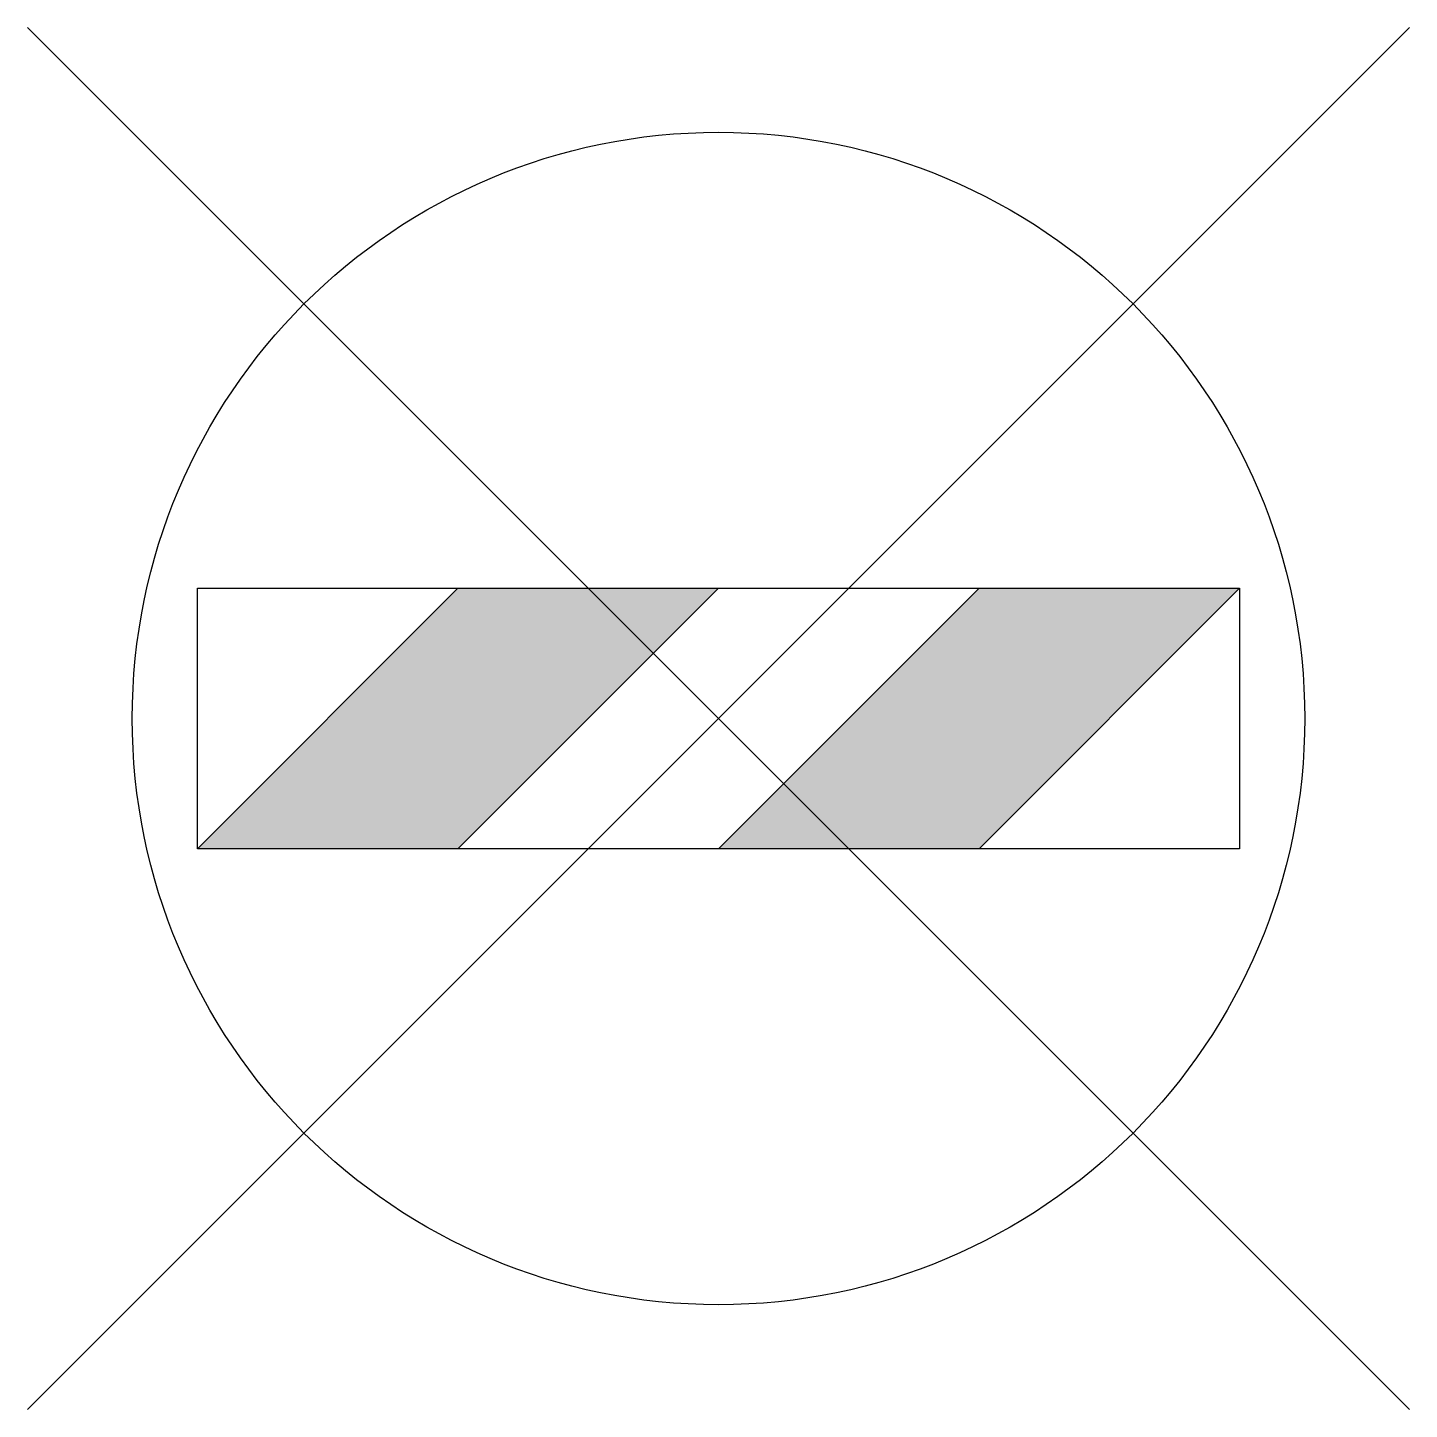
# Model space of a CAD drawing. Header units: metres. Extents: x -2.12 to 2.12, y -2.12 to 2.12.
import ezdxf

# ---------------------------------------------------------------- set-up
doc = ezdxf.new("R2010")
doc.units = ezdxf.units.M

msp = doc.modelspace()

# ---------------------------------------------------------------- hatches: boundary and pattern name
h = msp.add_hatch(color=256)
h.dxf.hatch_style = 1
h.paths.add_polyline_path([(0, 0.4), (-0.8, 0.4), (-1.6, -0.4), (-0.8, -0.4)])
h.paths.add_polyline_path([(1.6, 0.4), (0.8, 0.4), (0, -0.4), (0.8, -0.4)])

# ---------------------------------------------------------------- linework, layer by layer
at = {"flags": 128}
for points in [[(-2.1213, 2.1213), (2.1213, -2.1213)], [(-2.1213, -2.1213), (2.1213, 2.1213)]]:
    msp.add_lwpolyline(points, dxfattribs=at)
msp.add_lwpolyline([(-1.6, 0.4), (1.6, 0.4), (1.6, -0.4), (-1.6, -0.4)], close=True)
for points in [[(-1.6, -0.4), (-0.8, 0.4)], [(-0.8, -0.4), (0, 0.4)], [(0, -0.4), (0.8, 0.4)], [(0.8, -0.4), (1.6, 0.4)]]:
    msp.add_lwpolyline(points)
msp.add_circle((0, 0), 1.8)

doc.saveas('drawing.dxf')
